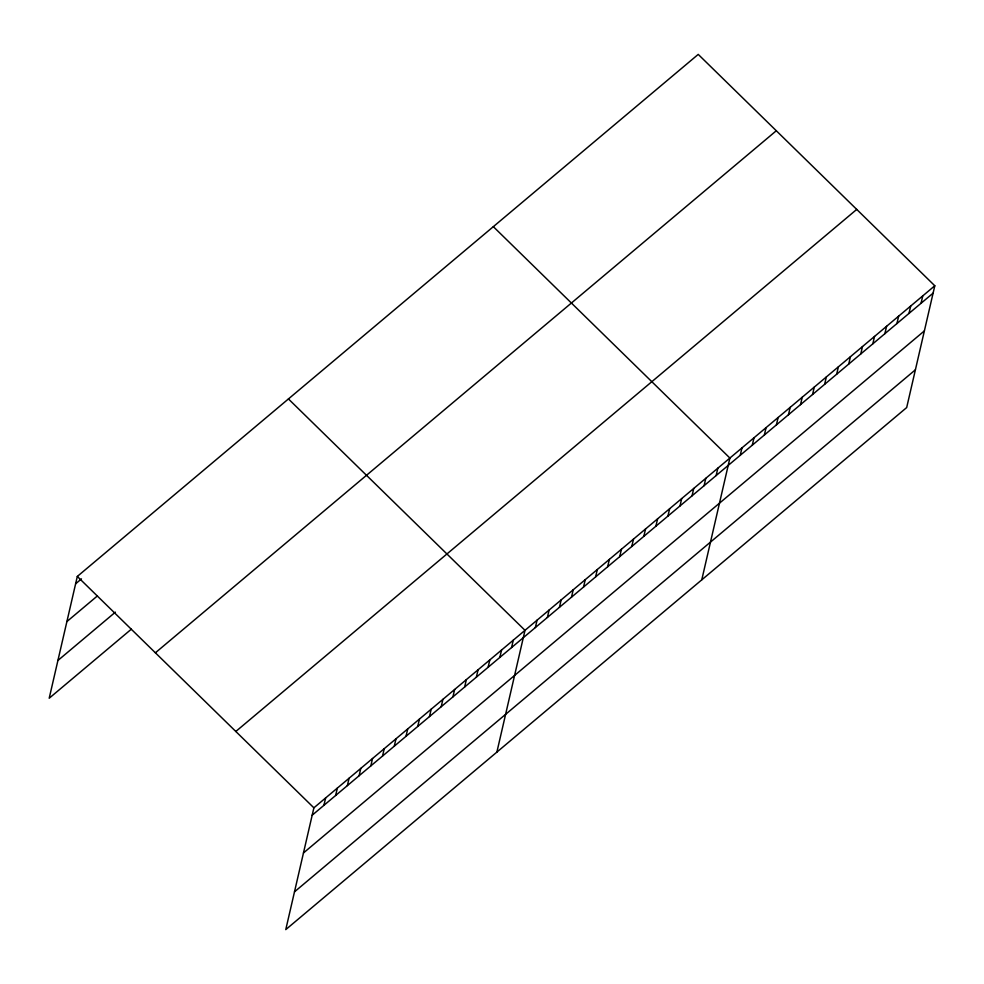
<?xml version="1.0" encoding="UTF-8"?>
<svg xmlns="http://www.w3.org/2000/svg" width="984" height="984" viewBox="0 0 984 984"><rect width="100%" height="100%" fill="white"/><g stroke="black" fill="none" stroke-linecap="round" stroke-linejoin="round"><path stroke-width="1.48" d="M934.8 285.766L313.884 807.827L285.766 929.609L906.682 407.561L934.8 285.766L698.234 54.391L77.318 576.439L49.2 698.234L131.303 629.207M323.908 805.33L325.618 797.962M335.642 795.466L337.34 788.098M347.364 785.613L349.074 778.246M359.099 775.749L360.796 768.381M370.833 765.884L372.53 758.516M382.555 756.032L384.252 748.652M394.289 746.167L395.986 738.799M406.011 736.303L407.708 728.935M417.745 726.438L419.442 719.07M429.467 716.586L431.164 709.218M441.201 706.721L442.898 699.353M452.923 696.856L454.633 689.489M464.657 687.004L466.354 679.624M476.379 677.14L478.089 669.772M488.113 667.275L489.811 659.907M499.835 657.423L501.545 650.043M511.569 647.558L513.267 640.19M496.883 752.108L525.001 630.326L288.423 398.938M535.345 627.558L537.055 620.191M547.399 617.423L549.109 610.055M559.453 607.288L561.151 599.92M571.507 597.165L573.205 589.785M583.561 587.03L585.259 579.65M595.615 576.895L597.313 569.527M607.669 566.759L609.367 559.392M619.723 556.624L621.421 549.256M631.777 546.489L633.475 539.121M643.831 536.354L645.529 528.986M655.873 526.219L657.583 518.851M667.927 516.083L669.637 508.716M679.981 505.948L681.691 498.581M692.035 495.825L693.745 488.445M704.089 485.69L705.799 478.322M716.143 475.555L717.84 468.187M701.776 579.834L729.894 458.052L493.328 226.664M740.251 455.284L741.948 447.917M752.305 445.149L754.002 437.782M764.359 435.014L766.056 427.646M776.413 424.879L778.11 417.511M788.467 414.744L790.164 407.376M800.521 404.621L802.218 397.241M812.563 394.486L814.272 387.106M824.617 384.35L826.326 376.983M836.671 374.215L838.38 366.847M848.725 364.08L850.434 356.712M860.779 353.945L862.476 346.577M872.833 343.81L874.53 336.442M884.887 333.674L886.584 326.307M896.941 323.539L898.638 316.172M908.995 313.404L910.692 306.036M921.049 303.281L922.746 295.901M75.62 583.807L81.475 578.875M66.9 621.568L97.391 595.935M57.921 660.473L115.386 612.146M155.386 652.798L776.302 130.749M235.816 731.469L856.732 209.42M312.186 815.195L933.103 293.146M303.466 852.956L924.382 330.895M294.487 891.848L915.403 369.799M77.318 576.439L313.884 807.827"/></g></svg>
